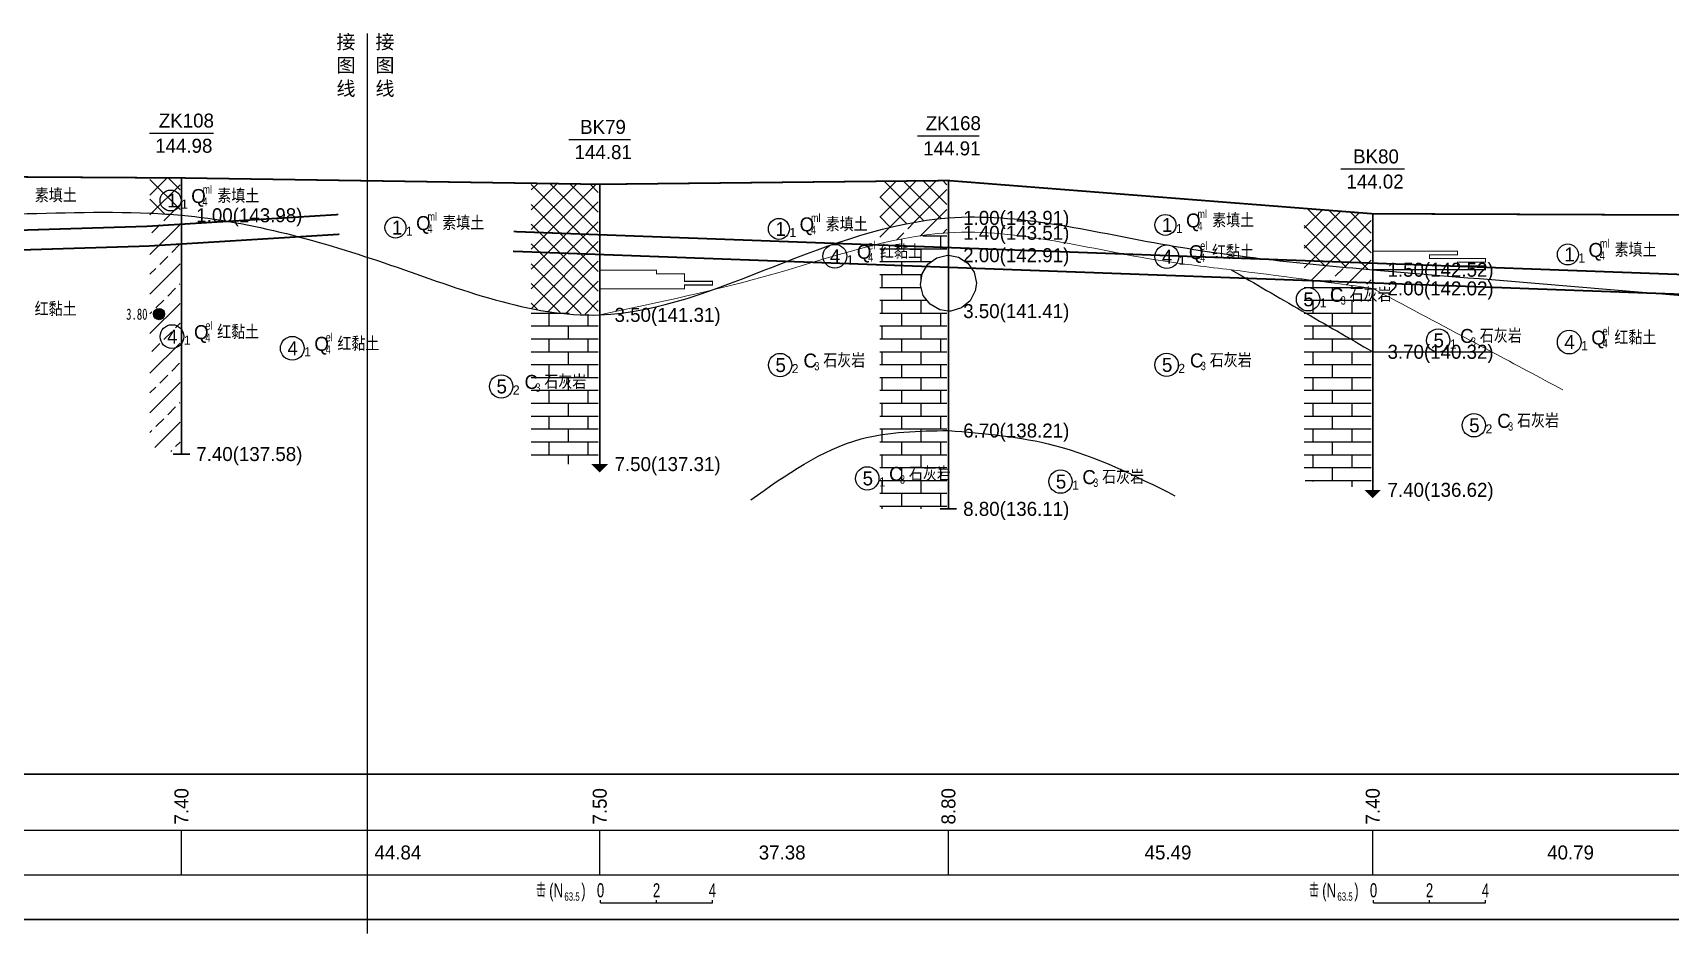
# Model space of a CAD drawing. Header units: inches. Extents: x -205 to 12199, y -11610 to -150.
# Drawn here: x 1207.3 to 1499.9, y -7887.9 to -7726.8 of the extents above; entities that cross this region are included whole.
import ezdxf
from ezdxf.enums import TextEntityAlignment as Align

# ---------------------------------------------------------------- set-up
doc = ezdxf.new("R2010")
doc.units = ezdxf.units.IN
doc.header["$MEASUREMENT"] = 0
doc.linetypes.add('ACAD_ISO03W100', pattern=[30, 12, -18])
doc.linetypes.add('ACAD_ISO05W100', pattern=[34, 24, -3, 0.5, -3, 0.5, -3])
for name, color, linetype in [('GiCAD_PouMian', 7, 'Continuous'), ('GICAD_QUYANG', 7, 'Continuous'), ('地质-原位曲线', 7, 'Continuous'), ('地质-图框', 7, 'Continuous'), ('地质-地层符号', 3, 'Continuous'), ('地质-地层线', 7, 'Continuous'), ('地质-地面线', 7, 'Continuous'), ('地质-填充花纹', 4, 'Continuous'), ('地质-文字', 7, 'Continuous'), ('地质-标注栏', 7, 'Continuous'), ('地质-钻孔', 7, 'Continuous'), ('管底', 7, 'Continuous'), ('红线', 1, 'ACAD_ISO05W100')]:
    doc.layers.add(name, color=color, linetype=linetype)
doc.styles.add('LZ_PMT_LINE', font='', dxfattribs={"height": 2})
doc.styles.get("Standard").update_dxf_attribs({"font": ''})
doc.styles.add('地层编号', font='Comfont.shx', dxfattribs={"width": 0.7, "height": 2.5, "bigfont": 'Hztxt12a.shx'})
doc.styles.add('层底标注', font='Comfont.shx', dxfattribs={"width": 0.7, "height": 2.5, "bigfont": 'Hztxt12a.shx'})
doc.styles.add('岩土名称', font='Comfont.shx', dxfattribs={"width": 0.7, "height": 2.5, "bigfont": 'Hztxt12a.shx'})
doc.styles.add('时代', font='Comfont.shx', dxfattribs={"width": 0.7, "height": 2.5, "bigfont": 'Hztxt12a.shx'})
doc.styles.add('标注栏数据', font='Comfont.shx', dxfattribs={"width": 0.7, "height": 2.5, "bigfont": 'Hztxt12a.shx'})
doc.styles.add('钻孔标注', font='Comfont.shx', dxfattribs={"width": 0.7, "height": 2.5, "bigfont": 'Hztxt12a.shx'})
doc.styles.get('LZ_PMT_LINE').set_extended_font_data('SimSun')
doc.styles.get('Standard').set_extended_font_data('SimSun')
doc.linetypes.add('bzhjcx', pattern='A,0.001,[2,XX1.shx,S=1,R=0,X=1,Y=0],-2', length=2.001)
doc.linetypes.add('rd', pattern='A,0.7,1,[1,rd.shx,S=5,R=180,X=0,Y=0],1', length=2.7)
doc.linetypes.add('swx', pattern='A,7,-1.5,["●",LZ_PMT_LINE,S=0.05,R=0,X=0,Y=0],-1.5', length=10)
pattern_1 = [(45, (-25072.9563, -7947.108), (-3.5355339, 3.5355339), []), (45, (-25069.421, -7947.108), (-3.5355339, 3.5355339), [2, -1])]
pattern_2 = [(45, (-25072.9563, -7947.1081), (-1.76776695, 1.76776695), []), (135, (-25072.9563, -7947.1081), (-1.76776695, -1.76776695), [])]
pattern_3 = [(0, (-25072.9563, -7947.1081), (0, 2.3), []), (90, (-25072.9563, -7947.108), (-3.5, 2.3), [2.3, -2.3])]

# ---------------------------------------------------------------- blocks, each defined once
blk = doc.blocks.new('gkqy_yuan.dwg不标')
at = {"layer": 'GiCAD_PouMian'}
h = blk.add_hatch(color=7, dxfattribs=at)
edge = h.paths.add_edge_path()
edge.add_arc((0, 0), 1, 0, 360)
at = {"layer": 'GICAD_QUYANG', "color": 7}
blk.add_circle((0, 0), 1, dxfattribs=at)

msp = doc.modelspace()

# ---------------------------------------------------------------- hatches: boundary and pattern name
at = {"layer": '地质-填充花纹', "linetype": 'Continuous'}
h = msp.add_hatch(dxfattribs=at)
h.set_pattern_fill('GKSTT', scale=0.5, style=0, pattern_type=2)
h.set_pattern_definition(pattern_2)
h.paths.add_polyline_path([(1233.62175, -7752.75728), (1233.62175, -7759.40859), (1228.23974, -7759.04492), (1228.23974, -7752.72428)])
h = msp.add_hatch(dxfattribs=at)
h.set_pattern_fill('GKSTT', scale=0.5, style=0, pattern_type=2)
h.set_pattern_definition(pattern_2)
h.paths.add_polyline_path([(1308.34727, -7753.88835), (1308.34727, -7777.21089), (1299.98353, -7776.72294), (1296.34727, -7776.06158), (1296.34727, -7753.70635)])
h = msp.add_hatch(dxfattribs=at)
h.set_pattern_fill('GKSTT', scale=0.5, style=0, pattern_type=2)
h.set_pattern_definition(pattern_2)
h.paths.add_polyline_path([(1370.64091, -7759.92679), (1363.51143, -7760.91618), (1358.64117, -7762.04421), (1358.64091, -7762.04428), (1358.64091, -7753.35654), (1370.64091, -7753.22811)])
h = msp.add_hatch(dxfattribs=at)
h.set_pattern_fill('GKSTT', scale=0.5, style=0, pattern_type=2)
h.set_pattern_definition(pattern_2)
h.paths.add_polyline_path([(1446.44963, -7759.1392), (1446.44963, -7769.13597), (1438.53348, -7768.41431), (1434.44963, -7768.00691), (1434.44963, -7758.19999)])
h = msp.add_hatch(dxfattribs=at)
h.set_pattern_fill('GKFZNT', scale=0.5, style=0, pattern_type=2)
h.set_pattern_definition(pattern_1)
h.paths.add_polyline_path([(1233.62175, -7759.40859), (1233.62175, -7802.02929), (1228.23974, -7800.67598), (1228.23974, -7759.04492)])
h = msp.add_hatch(dxfattribs=at)
h.set_pattern_fill('GKFZNT', scale=0.5, style=0, pattern_type=2)
h.set_pattern_definition(pattern_1)
h.paths.add_polyline_path([(1370.64091, -7762.58888), (1363.87257, -7763.40419), (1358.97654, -7764.41528), (1358.64091, -7764.50131), (1358.64091, -7762.04428), (1358.64117, -7762.04421), (1363.51143, -7760.91618), (1370.64091, -7759.92679)])
h = msp.add_hatch(dxfattribs=at)
h.set_pattern_fill('GKSHY', scale=0.5, style=0, pattern_type=2)
h.set_pattern_definition(pattern_3)
h.paths.add_polyline_path([(1370.64091, -7766.58516), (1368.81018, -7767.01228), (1367.20394, -7768.18145), (1366.1798, -7769.88383), (1365.89944, -7771.85064), (1366.40712, -7773.77137), (1367.62269, -7775.34278), (1369.35425, -7776.31678), (1370.64091, -7776.5194), (1370.64091, -7797.91618), (1365.27194, -7798.43331), (1360.29497, -7798.91269), (1358.64091, -7799.072), (1358.64091, -7764.50131), (1358.97654, -7764.41528), (1363.87257, -7763.40419), (1370.64091, -7762.58888)])
h = msp.add_hatch(dxfattribs=at)
h.set_pattern_fill('GKFZNT', scale=0.5, style=0, pattern_type=2)
h.set_pattern_definition(pattern_1)
h.paths.add_polyline_path([(1438.53348, -7768.41431), (1446.44963, -7769.13597), (1446.44963, -7772.45815), (1441.26368, -7771.75407), (1436.3083, -7771.08762), (1434.44963, -7770.84211), (1434.44963, -7768.00691)])
h = msp.add_hatch(dxfattribs=at)
h.set_pattern_fill('GKSHY', scale=0.5, style=0, pattern_type=2)
h.set_pattern_definition(pattern_3)
h.paths.add_polyline_path([(1436.3083, -7771.08762), (1441.26368, -7771.75407), (1446.44963, -7772.45815), (1446.44963, -7783.68055), (1438.39089, -7779.01027), (1434.44963, -7776.7262), (1434.44963, -7770.84211)])
h = msp.add_hatch(dxfattribs=at)
h.set_pattern_fill('GKSHY', scale=0.5, style=0, pattern_type=2)
h.set_pattern_definition(pattern_3)
h.paths.add_polyline_path([(1299.98353, -7776.72294), (1308.34727, -7777.21089), (1308.34727, -7803.89214), (1296.34727, -7803.89214), (1296.34727, -7776.06158)])
h = msp.add_hatch(dxfattribs=at)
h.set_pattern_fill('GKSHY', scale=0.5, style=0, pattern_type=2)
h.set_pattern_definition(pattern_3)
h.paths.add_polyline_path([(1438.39089, -7779.01027), (1446.44963, -7783.68055), (1446.44963, -7808.45714), (1434.44963, -7806.77923), (1434.44963, -7776.7262)])
h = msp.add_hatch(dxfattribs=at)
h.set_pattern_fill('GKSHY', scale=0.5, style=0, pattern_type=2)
h.set_pattern_definition(pattern_3)
h.paths.add_polyline_path([(1370.64091, -7811.8921), (1358.64091, -7811.8921), (1358.64091, -7799.072), (1360.29497, -7798.91269), (1365.27194, -7798.43331), (1370.64091, -7797.91618)])

# ---------------------------------------------------------------- linework, layer by layer
at = {"layer": '地质-原位曲线', "color": 7, "linetype": 'Continuous'}
for p, q in [((1308.74678, -7882.29212), (1308.74678, -7881.79212)), ((1308.74678, -7882.29212), (1328.74678, -7882.29212)), ((1318.74678, -7882.29212), (1318.74678, -7881.79212)), ((1328.74678, -7882.29212), (1328.74678, -7881.79212)), ((1446.85029, -7882.29212), (1446.85029, -7881.79212)), ((1446.85029, -7882.29212), (1466.85029, -7882.29212)), ((1456.85029, -7882.29212), (1456.85029, -7881.79212)), ((1466.85029, -7882.29212), (1466.85029, -7881.79212))]:
    msp.add_line(p, q, dxfattribs=at)
at = {"layer": '地质-原位曲线', "color": 7, "linetype": 'Continuous', "const_width": 0.2, "flags": 128}
for points in [[(1446.85029, -7765.82543), (1461.85029, -7765.82543), (1461.85029, -7766.49209), (1456.85029, -7766.49209), (1456.85029, -7767.15876), (1466.85029, -7767.15876), (1466.85029, -7767.82543), (1461.85029, -7767.82543), (1461.85029, -7768.49209), (1466.85029, -7768.49209), (1466.85029, -7769.15876), (1446.85029, -7769.15876)], [(1308.74678, -7769.22547), (1318.74678, -7769.22547), (1318.74678, -7769.89214), (1323.74678, -7769.89214), (1323.74678, -7770.5588), (1323.74678, -7770.5588), (1323.74678, -7771.22547), (1328.74678, -7771.22547), (1328.74678, -7771.89214), (1323.74678, -7771.89214), (1323.74678, -7772.5588), (1308.74678, -7772.5588)]]:
    msp.add_lwpolyline(points, dxfattribs=at)
at = {"layer": '地质-地层符号', "color": 7, "linetype": 'Continuous'}
for centre, major_axis in [((1231.93075, -7756.78837), (0, 1.875)), ((1272.10951, -7761.62548), (0, 1.875)), ((1340.61909, -7761.85879), (0, 1.875)), ((1409.67027, -7761.15876), (0, 1.875)), ((1350.60375, -7766.74937), (0, 2.125)), ((1409.92027, -7766.82543), (0, 2.125)), ((1481.56371, -7766.42546), (0, 1.875)), ((1435.14818, -7774.44725), (0, 2.08333)), ((1232.18075, -7781.10963), (0, 2.125)), ((1253.67813, -7783.19995), (0, 2.125)), ((1458.40454, -7781.7921), (0, 2.08333)), ((1481.81371, -7782.09224), (0, 2.125)), ((1340.82742, -7786.19212), (0, 2.08333)), ((1409.87861, -7786.15876), (0, 2.08333)), ((1290.99922, -7790.01131), (0, 2.08333)), ((1464.77751, -7796.95876), (0, 2.08333)), ((1356.40133, -7806.44208), (0, 2.08333)), ((1390.92593, -7807.01706), (0, 2.08333))]:
    msp.add_ellipse(centre, major_axis=major_axis, ratio=1, dxfattribs=at)
at = {"layer": '地质-地层线', "color": 7, "linetype": 'rd', "flags": 128}
msp.add_lwpolyline([(1375.69176, -7772.95584), (1374.76874, -7774.7151), (1373.2335, -7775.97604), (1371.32841, -7776.53959), (1370.89091, -7776.55877), (1369.35425, -7776.31678), (1367.62269, -7775.34278), (1366.40712, -7773.77137), (1365.89944, -7771.85064), (1366.1798, -7769.88383), (1367.20394, -7768.18145), (1368.81018, -7767.01228), (1370.74491, -7766.5609), (1370.89091, -7766.55877), (1372.7027, -7766.89857), (1374.37445, -7767.97199), (1375.49622, -7769.61167), (1375.89091, -7771.55877)], close=True, dxfattribs=at)
at = {"layer": '地质-地层线', "color": 7, "lineweight": 25}
for points, knots in [([(888.23974, -7770.54884), (896.11452, -7769.86345), (915.62783, -7767.42378), (947.57292, -7764.04956), (984.29966, -7763.39303), (1020.67037, -7761.18172), (1056.04325, -7761.78915), (1091.97672, -7762.21564), (1129.49156, -7760.52105), (1166.47643, -7758.49932), (1199.30781, -7759.68259), (1219.31764, -7758.64556), (1228.23974, -7759.04492)], [626.113132242, 626.113132242, 626.113132242, 626.113132242, 649.835043299, 684.987396094, 722.470538575, 759.953681056, 794.256082565, 828.558484073, 867.737491815, 906.916499558, 939.527897963, 966.454727908, 966.454727908, 966.454727908, 966.454727908]), ([(1228.23974, -7759.04492), (1230.12329, -7759.12923), (1244.68914, -7760.08336), (1271.12261, -7767.5243), (1306.72936, -7781.92196), (1339.78527, -7768.34361), (1372.5081, -7756.16346), (1408.89941, -7765.54781), (1445.28211, -7769.16965), (1480.70619, -7771.89433), (1515.3172, -7774.95885), (1544.50922, -7776.7842), (1562.38446, -7777.80521), (1568.23974, -7778.17317)], [966.454727908, 966.454727908, 966.454727908, 966.454727908, 972.139296368, 1010.547439798, 1048.955583228, 1081.285692769, 1113.615802311, 1151.802296631, 1189.988790952, 1224.093009222, 1258.197227492, 1294.262624812, 1311.856479227, 1311.856479227, 1311.856479227, 1311.856479227])]:
    msp.add_open_spline(points, degree=3, knots=knots, dxfattribs=at)
at = {"layer": '地质-地层线', "color": 7, "linetype": 'bzhjcx', "lineweight": 0}
for points in [[(1308.59727, -7777.22547), (1339.74409, -7769.89212), (1370.89091, -7762.55877), (1408.79527, -7767.52543), (1421.43006, -7769.18099), (1446.69963, -7772.4921)], [(1446.69963, -7772.4921), (1463.69367, -7781.55851), (1467.94278, -7783.82543), (1480.68771, -7790.62492)]]:
    msp.add_spline(points, degree=3, dxfattribs=at)
at = {"layer": '地质-地层线', "color": 7}
for points in [[(1421.43006, -7769.18099), (1434.06485, -7776.50321), (1446.69963, -7783.82543)], [(1446.69963, -7783.82543), (1457.32121, -7783.82543), (1467.94278, -7783.82543)], [(1335.58303, -7810.298), (1355.318, -7799.39206), (1370.89091, -7797.8921)], [(1370.89091, -7797.8921), (1389.84259, -7800.54203), (1411.34927, -7809.53302)]]:
    msp.add_spline(points, degree=3, dxfattribs=at)
at = {"layer": '地质-地面线', "color": 7, "linetype": 'Continuous', "const_width": 0.3}
for points in [[(888.23974, -7763.54019), (946.8341, -7757.95881), (1021.74034, -7754.95883), (1090.34462, -7755.22545), (1168.65018, -7752.35884), (1228.23974, -7752.72428)], [(1228.23974, -7752.72428), (1233.87175, -7752.75882), (1308.59727, -7753.89214), (1370.89091, -7753.22543), (1446.69963, -7759.15876), (1514.67779, -7759.42549), (1568.23974, -7760.46728)]]:
    msp.add_lwpolyline(points, dxfattribs=at)
at = {"layer": '地质-标注栏', "color": 7, "linetype": 'Continuous', "const_width": 0.3}
for points in [[(848.23896, -7859.29212), (1238.23896, -7859.29212)], [(1188.23896, -7859.29212), (1578.23896, -7859.29212)], [(848.23896, -7885.29212), (1238.23896, -7885.29212)], [(1188.23896, -7885.29212), (1578.23896, -7885.29212)]]:
    msp.add_lwpolyline(points, dxfattribs=at)
at = {"layer": '地质-标注栏', "color": 7, "linetype": 'Continuous'}
for points in [[(848.23896, -7869.29212), (1238.23896, -7869.29212)], [(1188.23896, -7869.29212), (1578.23896, -7869.29212)], [(1233.87175, -7877.29212), (1233.87175, -7869.29212)], [(1233.87175, -7877.29212), (1233.87175, -7869.29212)], [(1308.59727, -7877.29212), (1308.59727, -7869.29212)], [(1308.59727, -7877.29212), (1308.59727, -7869.29212)], [(1370.89091, -7877.29212), (1370.89091, -7869.29212)], [(1370.89091, -7877.29212), (1370.89091, -7869.29212)], [(1446.69963, -7877.29212), (1446.69963, -7869.29212)], [(1446.69963, -7877.29212), (1446.69963, -7869.29212)], [(848.23896, -7877.29212), (1238.23896, -7877.29212)], [(1188.23896, -7877.29212), (1578.23896, -7877.29212)]]:
    msp.add_lwpolyline(points, dxfattribs=at)
at = {"layer": '地质-钻孔', "color": 7, "linetype": 'Continuous'}
for p, q in [((1228.17451, -7744.75881), (1239.56904, -7744.75881)), ((1303.11006, -7745.89214), (1314.08467, -7745.89214)), ((1365.40303, -7745.22543), (1376.37959, -7745.22543)), ((1441.00264, -7751.15876), (1452.39521, -7751.15876))]:
    msp.add_line(p, q, dxfattribs=at)
at = {"layer": '地质-钻孔', "color": 7, "const_width": 0.3, "flags": 128}
for points in [[(1233.87175, -7752.75882), (1233.87175, -7802.09215)], [(1308.59727, -7753.89214), (1308.59727, -7803.89214)], [(1370.89091, -7753.22543), (1370.89091, -7811.8921)], [(1446.69963, -7759.15876), (1446.69963, -7808.4921)]]:
    msp.add_lwpolyline(points, dxfattribs=at)
at = {"layer": '地质-钻孔', "color": 7, "linetype": 'Continuous', "const_width": 0.3, "flags": 128}
for points in [[(1232.37175, -7802.09215), (1235.37175, -7802.09215)], [(1369.39091, -7811.8921), (1372.39091, -7811.8921)]]:
    msp.add_lwpolyline(points, dxfattribs=at)
at = {"layer": '地质-钻孔', "color": 7, "linetype": 'Continuous'}
for points in [[(1307.09727, -7803.89214), (1310.09727, -7803.89214), (1308.59727, -7805.39214)], [(1445.19963, -7808.4921), (1448.19963, -7808.4921), (1446.69963, -7809.9921)]]:
    msp.add_solid(points, dxfattribs=at)
at = {"layer": '管底', "linetype": 'swx', "const_width": 0.3}
for points in [[(879.60842, -7772.10644), (1227.79593, -7761.40146)], [(1227.6875, -7761.40646), (1261.88863, -7759.30091)], [(1227.90441, -7764.92979), (1262.10554, -7762.82424)], [(1293.23755, -7762.34062), (1569.17504, -7772.489)], [(879.7169, -7775.63477), (1227.90441, -7764.92979)], [(1293.10782, -7765.86824), (1569.0453, -7776.01661)]]:
    msp.add_lwpolyline(points, dxfattribs=at)
at = {"layer": '红线', "linetype": 'ACAD_ISO03W100', "ltscale": 0.4, "const_width": 0.2}
msp.add_lwpolyline([(1267.08132, -7726.91284), (1267.08132, -7887.80321)], dxfattribs=at)

# ---------------------------------------------------------------- block references
at = {"layer": '地质-图框', "color": 7, "linetype": 'Continuous'}
msp.add_blockref('gkqy_yuan.dwg不标', (1229.87175, -7777.09215), dxfattribs=at)

# ---------------------------------------------------------------- texts
at = {"layer": '地质-原位曲线', "color": 7, "linetype": 'Continuous', "style": '标注栏数据', "width": 0.7}
for s, height, p in [('击', 2.5, (1297.22594, -7881.29212)), ('(N', 2.5, (1299.57594, -7881.29212)), ('63.5', 1.5, (1302.28428, -7881.91712)), (')', 2.5, (1305.29928, -7881.29212)), ('击', 2.5, (1435.32946, -7881.29212)), ('(N', 2.5, (1437.67946, -7881.29212)), ('63.5', 1.5, (1440.38779, -7881.91712)), (')', 2.5, (1443.40279, -7881.29212))]:
    msp.add_text(s, height=height, dxfattribs=at).set_placement(p)
for s, p in [('0', (1308.74678, -7881.29212)), ('2', (1318.74678, -7881.29212)), ('4', (1328.74678, -7881.29212)), ('0', (1446.85029, -7881.29212)), ('2', (1456.85029, -7881.29212)), ('4', (1466.85029, -7881.29212))]:
    msp.add_text(s, height=2.5, dxfattribs=at).set_placement(p, align=Align.CENTER)
at = {"layer": '地质-图框', "color": 7, "linetype": 'Continuous', "width": 0.7}
msp.add_text('3.80', height=2, dxfattribs=at).set_placement((1223.99716, -7778.09215))
at = {"layer": '地质-地层符号', "color": 7, "linetype": 'Continuous'}
for s, height, style, p in [('素填土', 2.5, '岩土名称', (1207.67413, -7757.13735)), ('1', 2.5, '地层编号', (1231.30575, -7758.03837)), ('Q', 2.5, '时代', (1235.61825, -7757.23837)), ('素填土', 2.5, '岩土名称', (1240.28491, -7757.23837)), ('1', 1.625, '地层编号', (1233.80575, -7758.23837)), ('1', 2.5, '地层编号', (1271.48451, -7762.87548)), ('1', 1.625, '地层编号', (1273.98451, -7763.07548)), ('Q', 2.5, '时代', (1275.79701, -7762.07548)), ('素填土', 2.5, '岩土名称', (1280.46368, -7762.07548)), ('1', 2.5, '地层编号', (1339.99409, -7763.10879)), ('Q', 2.5, '时代', (1344.30659, -7762.30879)), ('素填土', 2.5, '岩土名称', (1348.97326, -7762.30879)), ('1', 2.5, '地层编号', (1409.04527, -7762.40876)), ('1', 1.625, '地层编号', (1411.54527, -7762.60876)), ('Q', 2.5, '时代', (1413.35777, -7761.60876)), ('素填土', 2.5, '岩土名称', (1418.02444, -7761.60876)), ('1', 1.625, '地层编号', (1342.49409, -7763.30879)), ('Q', 2.5, '时代', (1485.25121, -7766.87546)), ('素填土', 2.5, '岩土名称', (1489.91788, -7766.87546)), ('4', 2.5, '地层编号', (1349.72875, -7767.99937)), ('1', 1.625, '地层编号', (1352.72875, -7768.19937)), ('Q', 2.5, '时代', (1354.54125, -7767.19937)), ('红黏土', 2.5, '岩土名称', (1358.66625, -7767.19937)), ('4', 2.5, '地层编号', (1409.04527, -7768.07543)), ('1', 1.625, '地层编号', (1412.04527, -7768.27543)), ('Q', 2.5, '时代', (1413.85777, -7767.27543)), ('红黏土', 2.5, '岩土名称', (1417.98277, -7767.27543)), ('1', 2.5, '地层编号', (1480.93871, -7767.67546)), ('1', 1.625, '地层编号', (1483.43871, -7767.87546)), ('C', 2.5, '时代', (1439.04401, -7774.89725)), ('石灰岩', 2.5, '岩土名称', (1442.58568, -7774.89725)), ('红黏土', 2.5, '岩土名称', (1207.63246, -7777.45861)), ('5', 2.5, '地层编号', (1434.31485, -7775.69725)), ('1', 1.625, '地层编号', (1437.23151, -7775.89725)), ('红黏土', 2.5, '岩土名称', (1240.24325, -7781.55963)), ('4', 2.5, '地层编号', (1231.30575, -7782.35963)), ('1', 1.625, '地层编号', (1234.30575, -7782.55963)), ('Q', 2.5, '时代', (1236.11825, -7781.55963)), ('Q', 2.5, '时代', (1257.61563, -7783.64995)), ('红黏土', 2.5, '岩土名称', (1261.74063, -7783.64995)), ('5', 2.5, '地层编号', (1457.57121, -7783.0421)), ('1', 1.625, '地层编号', (1460.48787, -7783.2421)), ('C', 2.5, '时代', (1462.30037, -7782.2421)), ('石灰岩', 2.5, '岩土名称', (1465.84204, -7782.2421)), ('4', 2.5, '地层编号', (1480.93871, -7783.34224)), ('1', 1.625, '地层编号', (1483.93871, -7783.54224)), ('Q', 2.5, '时代', (1485.75121, -7782.54224)), ('红黏土', 2.5, '岩土名称', (1489.87621, -7782.54224)), ('4', 2.5, '地层编号', (1252.80313, -7784.44995)), ('1', 1.625, '地层编号', (1255.80313, -7784.64995)), ('C', 2.5, '时代', (1344.99409, -7786.64212)), ('石灰岩', 2.5, '岩土名称', (1348.53576, -7786.64212)), ('C', 2.5, '时代', (1414.04527, -7786.60876)), ('石灰岩', 2.5, '岩土名称', (1417.58694, -7786.60876)), ('石灰岩', 2.5, '岩土名称', (1298.70755, -7790.46131)), ('5', 2.5, '地层编号', (1339.99409, -7787.44212)), ('2', 1.625, '地层编号', (1342.91076, -7787.64212)), ('5', 2.5, '地层编号', (1409.04527, -7787.40876)), ('2', 1.625, '地层编号', (1411.96194, -7787.60876)), ('5', 2.5, '地层编号', (1290.16589, -7791.26131)), ('2', 1.625, '地层编号', (1293.08255, -7791.46131)), ('C', 2.5, '时代', (1295.16589, -7790.46131)), ('5', 2.5, '地层编号', (1463.94417, -7798.20876)), ('C', 2.5, '时代', (1468.94417, -7797.40876)), ('石灰岩', 2.5, '岩土名称', (1472.48584, -7797.40876)), ('2', 1.625, '地层编号', (1466.86084, -7798.40876)), ('5', 2.5, '地层编号', (1355.568, -7807.69208)), ('C', 2.5, '时代', (1360.29717, -7806.89208)), ('石灰岩', 2.5, '岩土名称', (1363.83883, -7806.89208)), ('C', 2.5, '时代', (1394.82176, -7807.46706)), ('石灰岩', 2.5, '岩土名称', (1398.36343, -7807.46706)), ('1', 1.625, '地层编号', (1358.48467, -7807.89208)), ('5', 2.5, '地层编号', (1390.09259, -7808.26706)), ('1', 1.625, '地层编号', (1393.00926, -7808.46706))]:
    msp.add_text(s, height=height, dxfattribs=dict(at, style=style)).set_placement(p)
at = {"layer": '地质-地层符号', "color": 7, "linetype": 'Continuous', "style": '时代', "width": 0.8}
for s, p in [('ml', (1237.65158, -7755.57171)), ('4', (1237.65158, -7757.73837)), ('ml', (1415.39111, -7759.9421)), ('4', (1277.83034, -7762.57548)), ('ml', (1277.83034, -7760.40881)), ('4', (1346.33992, -7762.80879)), ('ml', (1346.33992, -7760.64212)), ('4', (1415.39111, -7762.10876)), ('el', (1356.57458, -7765.5327)), ('el', (1415.89111, -7765.60876)), ('ml', (1487.28455, -7765.20879)), ('4', (1356.57458, -7767.69937)), ('4', (1415.89111, -7767.77543)), ('4', (1487.28455, -7767.37546)), ('3', (1440.99401, -7775.39725)), ('el', (1238.15158, -7779.89297)), ('4', (1238.15158, -7782.05963)), ('el', (1259.64897, -7781.98328)), ('3', (1464.25037, -7782.7421)), ('4', (1487.78455, -7783.04224)), ('el', (1487.78455, -7780.87557)), ('4', (1259.64897, -7784.14995)), ('3', (1346.94409, -7787.14212)), ('3', (1415.99527, -7787.10876)), ('3', (1297.11589, -7790.96131)), ('3', (1470.89417, -7797.90876)), ('3', (1362.24717, -7807.39208)), ('3', (1396.77176, -7807.96706))]:
    msp.add_text(s, height=1.5, dxfattribs=at).set_placement(p)
at = {"layer": '地质-文字', "color": 7, "linetype": 'Continuous', "style": '层底标注'}
for s, p in [('1.00(143.98)', (1236.52175, -7760.67549)), ('1.00(143.91)', (1373.54091, -7761.1421)), ('1.40(143.51)', (1373.54091, -7763.80877)), ('2.00(142.91)', (1373.54091, -7767.80877)), ('1.50(142.52)', (1449.34963, -7770.40876)), ('2.00(142.02)', (1449.34963, -7773.7421)), ('3.50(141.31)', (1311.24727, -7778.47547)), ('3.50(141.41)', (1373.54091, -7777.80877)), ('3.70(140.32)', (1449.34963, -7785.07543)), ('6.70(138.21)', (1373.54091, -7799.1421)), ('7.40(137.58)', (1236.52175, -7803.34215)), ('7.50(137.31)', (1311.24727, -7805.14214)), ('7.40(136.62)', (1449.34963, -7809.7421)), ('8.80(136.11)', (1373.54091, -7813.1421))]:
    msp.add_text(s, height=2.5, dxfattribs=at).set_placement(p)
at = {"layer": '地质-标注栏', "color": 7, "linetype": 'Continuous', "style": '标注栏数据'}
for s, p in [('7.40', (1235.12175, -7868.29212)), ('7.50', (1309.84727, -7868.29212)), ('8.80', (1372.14091, -7868.29212)), ('7.40', (1447.94963, -7868.29212))]:
    msp.add_text(s, height=2.5, rotation=90.0000025, dxfattribs=at).set_placement(p)
for s, p in [('44.84', (1268.35534, -7874.54212)), ('37.38', (1337.01076, -7874.54212)), ('45.49', (1405.94527, -7874.54212)), ('40.79', (1477.86788, -7874.54212))]:
    msp.add_text(s, height=2.5, dxfattribs=at).set_placement(p)
at = {"layer": '地质-钻孔', "color": 7, "linetype": 'Continuous', "style": '钻孔标注'}
for s, p in [('ZK108', (1229.83009, -7743.75882)), ('BK79', (1305.09727, -7744.89214)), ('ZK168', (1366.84925, -7744.22543)), ('144.98', (1229.17533, -7748.25882)), ('144.91', (1366.40282, -7748.72543)), ('144.81', (1304.10917, -7749.39214)), ('BK80', (1443.19963, -7750.15876)), ('144.02', (1442.00321, -7754.65876))]:
    msp.add_text(s, height=2.5, dxfattribs=at).set_placement(p)
at = {"layer": '红线', "char_height": 2.5, "attachment_point": 1}
for insert in [(1261.56188, -7727.18985), (1268.5272, -7727.18985)]:
    msp.add_mtext_dynamic_manual_height_columns('接图线', width=3.594619, gutter_width=12.5, heights=[0], dxfattribs=dict(at, insert=insert))

doc.saveas('drawing.dxf')
